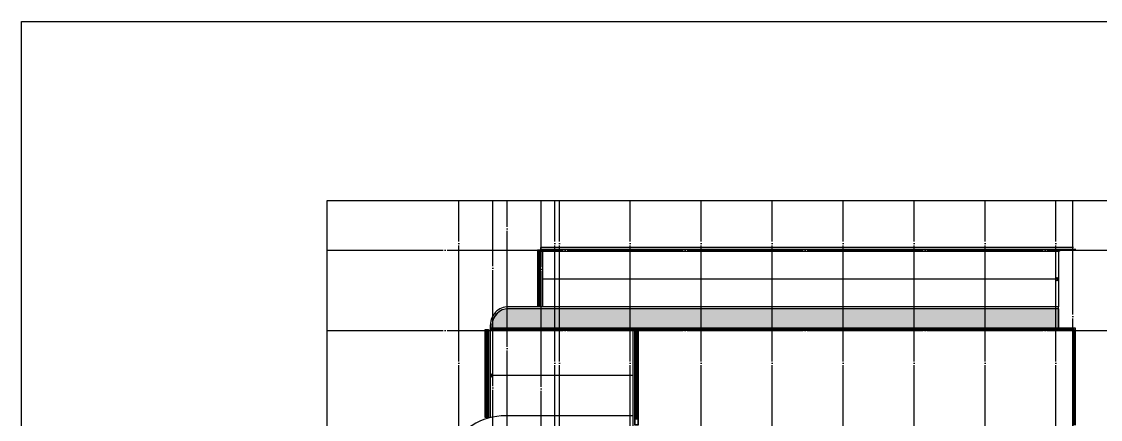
# Model space of a CAD drawing. Header units: millimetres. Extents: x -47382 to 204618, y -51045 to 127155.
# Drawn here: x -47382 to 119890, y 65382 to 127155 of the extents above; entities that cross this region are included whole.
import ezdxf

# ---------------------------------------------------------------- set-up
doc = ezdxf.new("R2010")
doc.units = ezdxf.units.MM
doc.header["$LTSCALE"] = 300
doc.header["$MEASUREMENT"] = 0
doc.linetypes.add('CEN', pattern=[62, 60, -1, 0, -1])
doc.layers.get('0').update_dxf_attribs({"linetype": 'CONTINUOUS'})
for name, color, linetype in [('A-FLOR-PFIX', 6, 'CONTINUOUS'), ('A-FLOR-STRA-ETC', 7, 'CONTINUOUS'), ('A-FLOR-STRA-MAIN', 4, 'CONTINUOUS'), ('A-FLOR-SUB-ELE', 7, 'CONTINUOUS'), ('A-SITE-CIRC', 95, 'CONTINUOUS'), ('A-ST-AXIS-CEN', 252, 'CEN'), ('A-조적해치', 8, 'CONTINUOUS'), ('FIN', 5, 'CONTINUOUS'), ('WID', 4, 'CONTINUOUS'), ('사업부지', 7, 'CONTINUOUS')]:
    doc.layers.add(name, color=color, linetype=linetype)
doc.layers.add('Defpoint', color=161, linetype='CONTINUOUS', plot=False)

# ---------------------------------------------------------------- blocks, each defined once
blk = doc.blocks.new('XR-평면도$0$8F-PLAN$0$arrow2')
at = {"color": 8}
blk.add_lwpolyline([(0, 0.87), (0.74, 0), (0, -0.87), (0.15, -1), (1, 0), (0.15, 1)], close=True, dxfattribs=at)
for points in [[(0, 0.87), (0.15, 1), (0.74, 0), (1, 0)], [(0.74, 0), (1, 0), (0, -0.87), (0.15, -1)]]:
    blk.add_solid(points, dxfattribs=at)
blk = doc.blocks.new('ACT 지상1층구조평면도')
at = {"layer": 'Defpoint'}
for points in [[(0, 178200), (252000, 178200), (252000, 0), (0, 0)], [(189382, 51045), (47382, 51045), (47382, 150416), (189382, 150416)]]:
    blk.add_lwpolyline(points, close=True, dxfattribs=at)

msp = doc.modelspace()

# ---------------------------------------------------------------- hatches: boundary and pattern name
at = {"layer": '사업부지', "linetype": 'Continuous', "ltscale": 10}
h = msp.add_hatch(dxfattribs=at)
h.set_pattern_fill('AR-HBONE', color=8, scale=100, angle=14.62513, style=0)
h.set_pattern_definition([(59.62512505, (-197497797, -418568668.64), (-142.83199963, 547.356392), [1200, -400]), (149.62512505, (-197497594.75, -418568323.54), (-142.83199963, 547.356392), [1200, -400])])
edge = h.paths.add_edge_path()
edge.add_line((25600, 79571), (113400, 79571))
edge.add_line((113400, 79571), (113400, 82571))
edge.add_line((113400, 82571), (28100, 82571))
edge.add_arc((28100, 80071), 2500, 90, 179.99981)
edge.add_line((25600, 80071), (25600, 79571))

# ---------------------------------------------------------------- linework, layer by layer
at = {"layer": 'A-FLOR-PFIX'}
for p, q in [((47700, 79171), (25300, 79171)), ((115600, 79171), (48200, 79171)), ((115600, 79171), (115600, 64271))]:
    msp.add_line(p, q, dxfattribs=at)
for points in [[(33100, 82972), (33100, 91671), (32600, 91671), (32600, 82972)], [(33050, 83022), (33050, 91621), (32650, 91621), (32650, 83022)], [(33020, 91537), (33020, 91587), (32680, 91587), (32680, 91537)], [(33020, 91437), (33020, 91487), (32680, 91487), (32680, 91437)], [(33020, 91337), (33020, 91387), (32680, 91387), (32680, 91337)], [(33020, 91237), (33020, 91287), (32680, 91287), (32680, 91237)], [(33020, 91137), (33020, 91187), (32680, 91187), (32680, 91137)], [(33020, 91037), (33020, 91087), (32680, 91087), (32680, 91037)], [(33020, 90937), (33020, 90987), (32680, 90987), (32680, 90937)], [(33020, 90837), (33020, 90887), (32680, 90887), (32680, 90837)], [(33020, 90737), (33020, 90787), (32680, 90787), (32680, 90737)], [(33020, 90637), (33020, 90687), (32680, 90687), (32680, 90637)], [(33020, 90537), (33020, 90587), (32680, 90587), (32680, 90537)], [(33020, 90437), (33020, 90487), (32680, 90487), (32680, 90437)], [(33020, 90337), (33020, 90387), (32680, 90387), (32680, 90337)], [(33020, 90237), (33020, 90287), (32680, 90287), (32680, 90237)], [(33020, 90137), (33020, 90187), (32680, 90187), (32680, 90137)], [(33020, 90037), (33020, 90087), (32680, 90087), (32680, 90037)], [(33020, 89937), (33020, 89987), (32680, 89987), (32680, 89937)], [(33020, 89837), (33020, 89887), (32680, 89887), (32680, 89837)], [(33020, 89737), (33020, 89787), (32680, 89787), (32680, 89737)], [(33020, 89637), (33020, 89687), (32680, 89687), (32680, 89637)], [(33020, 89537), (33020, 89587), (32680, 89587), (32680, 89537)], [(33020, 89437), (33020, 89487), (32680, 89487), (32680, 89437)], [(33020, 89337), (33020, 89387), (32680, 89387), (32680, 89337)], [(33020, 89237), (33020, 89287), (32680, 89287), (32680, 89237)], [(33020, 89137), (33020, 89187), (32680, 89187), (32680, 89137)], [(33020, 89037), (33020, 89087), (32680, 89087), (32680, 89037)], [(33020, 88937), (33020, 88987), (32680, 88987), (32680, 88937)], [(33020, 88837), (33020, 88887), (32680, 88887), (32680, 88837)], [(33020, 88737), (33020, 88787), (32680, 88787), (32680, 88737)], [(33020, 88637), (33020, 88687), (32680, 88687), (32680, 88637)], [(33020, 88537), (33020, 88587), (32680, 88587), (32680, 88537)], [(33020, 88437), (33020, 88487), (32680, 88487), (32680, 88437)], [(33020, 88337), (33020, 88387), (32680, 88387), (32680, 88337)], [(33020, 88237), (33020, 88287), (32680, 88287), (32680, 88237)], [(33020, 88137), (33020, 88187), (32680, 88187), (32680, 88137)], [(33020, 88037), (33020, 88087), (32680, 88087), (32680, 88037)], [(33020, 87937), (33020, 87987), (32680, 87987), (32680, 87937)], [(33020, 87837), (33020, 87887), (32680, 87887), (32680, 87837)], [(33020, 87737), (33020, 87787), (32680, 87787), (32680, 87737)], [(33020, 87637), (33020, 87687), (32680, 87687), (32680, 87637)], [(33020, 87537), (33020, 87587), (32680, 87587), (32680, 87537)], [(33020, 87437), (33020, 87487), (32680, 87487), (32680, 87437)], [(33020, 87337), (33020, 87387), (32680, 87387), (32680, 87337)], [(33020, 87237), (33020, 87287), (32680, 87287), (32680, 87237)], [(33020, 87137), (33020, 87187), (32680, 87187), (32680, 87137)], [(33020, 87037), (33020, 87087), (32680, 87087), (32680, 87037)], [(33020, 86937), (33020, 86987), (32680, 86987), (32680, 86937)], [(33020, 86837), (33020, 86887), (32680, 86887), (32680, 86837)], [(33020, 86737), (33020, 86787), (32680, 86787), (32680, 86737)], [(33020, 86637), (33020, 86687), (32680, 86687), (32680, 86637)], [(33020, 86537), (33020, 86587), (32680, 86587), (32680, 86537)], [(33020, 86437), (33020, 86487), (32680, 86487), (32680, 86437)], [(33020, 86337), (33020, 86387), (32680, 86387), (32680, 86337)], [(33020, 86237), (33020, 86287), (32680, 86287), (32680, 86237)], [(33020, 86137), (33020, 86187), (32680, 86187), (32680, 86137)], [(33020, 86037), (33020, 86087), (32680, 86087), (32680, 86037)], [(33020, 85937), (33020, 85987), (32680, 85987), (32680, 85937)], [(33020, 85837), (33020, 85887), (32680, 85887), (32680, 85837)], [(33020, 85737), (33020, 85787), (32680, 85787), (32680, 85737)], [(33020, 85637), (33020, 85687), (32680, 85687), (32680, 85637)], [(33020, 85537), (33020, 85587), (32680, 85587), (32680, 85537)], [(33020, 85437), (33020, 85487), (32680, 85487), (32680, 85437)], [(33020, 85337), (33020, 85387), (32680, 85387), (32680, 85337)], [(33020, 85237), (33020, 85287), (32680, 85287), (32680, 85237)], [(33020, 85137), (33020, 85187), (32680, 85187), (32680, 85137)], [(33020, 85037), (33020, 85087), (32680, 85087), (32680, 85037)], [(33020, 84937), (33020, 84987), (32680, 84987), (32680, 84937)], [(33020, 84837), (33020, 84887), (32680, 84887), (32680, 84837)], [(33020, 84737), (33020, 84787), (32680, 84787), (32680, 84737)], [(33020, 84637), (33020, 84687), (32680, 84687), (32680, 84637)], [(33020, 84537), (33020, 84587), (32680, 84587), (32680, 84537)], [(33020, 84437), (33020, 84487), (32680, 84487), (32680, 84437)], [(33020, 84337), (33020, 84387), (32680, 84387), (32680, 84337)], [(33020, 84237), (33020, 84287), (32680, 84287), (32680, 84237)], [(33020, 84137), (33020, 84187), (32680, 84187), (32680, 84137)], [(33020, 84037), (33020, 84087), (32680, 84087), (32680, 84037)], [(33020, 83937), (33020, 83987), (32680, 83987), (32680, 83937)], [(33020, 83837), (33020, 83887), (32680, 83887), (32680, 83837)], [(33020, 83737), (33020, 83787), (32680, 83787), (32680, 83737)], [(33020, 83637), (33020, 83687), (32680, 83687), (32680, 83637)], [(33020, 83537), (33020, 83587), (32680, 83587), (32680, 83537)], [(33020, 83437), (33020, 83487), (32680, 83487), (32680, 83437)], [(33020, 83337), (33020, 83387), (32680, 83387), (32680, 83337)], [(33020, 83237), (33020, 83287), (32680, 83287), (32680, 83237)], [(33020, 83137), (33020, 83187), (32680, 83187), (32680, 83137)], [(33020, 83037), (33020, 83087), (32680, 83087), (32680, 83037)], [(25000, 79371), (25000, 65671), (24500, 65671), (24500, 79371)], [(24950, 79321), (24950, 65721), (24550, 65721), (24550, 79321)], [(24920, 79257), (24920, 79207), (24580, 79207), (24580, 79257)], [(24920, 79157), (24920, 79107), (24580, 79107), (24580, 79157)], [(24920, 79057), (24920, 79007), (24580, 79007), (24580, 79057)], [(24920, 78957), (24920, 78907), (24580, 78907), (24580, 78957)], [(24920, 78857), (24920, 78807), (24580, 78807), (24580, 78857)], [(24920, 78757), (24920, 78707), (24580, 78707), (24580, 78757)], [(24920, 78657), (24920, 78607), (24580, 78607), (24580, 78657)], [(48200, 79171), (48200, 64471), (47700, 64471), (47700, 79171)], [(48150, 79121), (48150, 64521), (47750, 64521), (47750, 79121)], [(48120, 79057), (48120, 79007), (47780, 79007), (47780, 79057)], [(48120, 78957), (48120, 78907), (47780, 78907), (47780, 78957)], [(48120, 78857), (48120, 78807), (47780, 78807), (47780, 78857)], [(48120, 78757), (48120, 78707), (47780, 78707), (47780, 78757)], [(48120, 78657), (48120, 78607), (47780, 78607), (47780, 78657)], [(24920, 78557), (24920, 78507), (24580, 78507), (24580, 78557)], [(24920, 78457), (24920, 78407), (24580, 78407), (24580, 78457)], [(24920, 78357), (24920, 78307), (24580, 78307), (24580, 78357)], [(24920, 78257), (24920, 78207), (24580, 78207), (24580, 78257)], [(24920, 78157), (24920, 78107), (24580, 78107), (24580, 78157)], [(24920, 78057), (24920, 78007), (24580, 78007), (24580, 78057)], [(24920, 77957), (24920, 77907), (24580, 77907), (24580, 77957)], [(24920, 77857), (24920, 77807), (24580, 77807), (24580, 77857)], [(24920, 77757), (24920, 77707), (24580, 77707), (24580, 77757)], [(24920, 77657), (24920, 77607), (24580, 77607), (24580, 77657)], [(24920, 77557), (24920, 77507), (24580, 77507), (24580, 77557)], [(24920, 77457), (24920, 77407), (24580, 77407), (24580, 77457)], [(24920, 77357), (24920, 77307), (24580, 77307), (24580, 77357)], [(24920, 77257), (24920, 77207), (24580, 77207), (24580, 77257)], [(24920, 77157), (24920, 77107), (24580, 77107), (24580, 77157)], [(24920, 77057), (24920, 77007), (24580, 77007), (24580, 77057)], [(24920, 76957), (24920, 76907), (24580, 76907), (24580, 76957)], [(48120, 78557), (48120, 78507), (47780, 78507), (47780, 78557)], [(48120, 78457), (48120, 78407), (47780, 78407), (47780, 78457)], [(48120, 78357), (48120, 78307), (47780, 78307), (47780, 78357)], [(48120, 78257), (48120, 78207), (47780, 78207), (47780, 78257)], [(48120, 78157), (48120, 78107), (47780, 78107), (47780, 78157)], [(48120, 78057), (48120, 78007), (47780, 78007), (47780, 78057)], [(48120, 77957), (48120, 77907), (47780, 77907), (47780, 77957)], [(48120, 77857), (48120, 77807), (47780, 77807), (47780, 77857)], [(48120, 77757), (48120, 77707), (47780, 77707), (47780, 77757)], [(48120, 77657), (48120, 77607), (47780, 77607), (47780, 77657)], [(48120, 77557), (48120, 77507), (47780, 77507), (47780, 77557)], [(48120, 77457), (48120, 77407), (47780, 77407), (47780, 77457)], [(48120, 77357), (48120, 77307), (47780, 77307), (47780, 77357)], [(48120, 77257), (48120, 77207), (47780, 77207), (47780, 77257)], [(48120, 77157), (48120, 77107), (47780, 77107), (47780, 77157)], [(48120, 77057), (48120, 77007), (47780, 77007), (47780, 77057)], [(48120, 76957), (48120, 76907), (47780, 76907), (47780, 76957)], [(24920, 76857), (24920, 76807), (24580, 76807), (24580, 76857)], [(24920, 76757), (24920, 76707), (24580, 76707), (24580, 76757)], [(24920, 76657), (24920, 76607), (24580, 76607), (24580, 76657)], [(24920, 76557), (24920, 76507), (24580, 76507), (24580, 76557)], [(24920, 76457), (24920, 76407), (24580, 76407), (24580, 76457)], [(24920, 76357), (24920, 76307), (24580, 76307), (24580, 76357)], [(24920, 76257), (24920, 76207), (24580, 76207), (24580, 76257)], [(24920, 76157), (24920, 76107), (24580, 76107), (24580, 76157)], [(24920, 76057), (24920, 76007), (24580, 76007), (24580, 76057)], [(24920, 75957), (24920, 75907), (24580, 75907), (24580, 75957)], [(24920, 75857), (24920, 75807), (24580, 75807), (24580, 75857)], [(24920, 75757), (24920, 75707), (24580, 75707), (24580, 75757)], [(24920, 75657), (24920, 75607), (24580, 75607), (24580, 75657)], [(24920, 75557), (24920, 75507), (24580, 75507), (24580, 75557)], [(24920, 75457), (24920, 75407), (24580, 75407), (24580, 75457)], [(24920, 75357), (24920, 75307), (24580, 75307), (24580, 75357)], [(48120, 76857), (48120, 76807), (47780, 76807), (47780, 76857)], [(48120, 76757), (48120, 76707), (47780, 76707), (47780, 76757)], [(48120, 76657), (48120, 76607), (47780, 76607), (47780, 76657)], [(48120, 76557), (48120, 76507), (47780, 76507), (47780, 76557)], [(48120, 76457), (48120, 76407), (47780, 76407), (47780, 76457)], [(48120, 76357), (48120, 76307), (47780, 76307), (47780, 76357)], [(48120, 76257), (48120, 76207), (47780, 76207), (47780, 76257)], [(48120, 76157), (48120, 76107), (47780, 76107), (47780, 76157)], [(48120, 76057), (48120, 76007), (47780, 76007), (47780, 76057)], [(48120, 75957), (48120, 75907), (47780, 75907), (47780, 75957)], [(48120, 75857), (48120, 75807), (47780, 75807), (47780, 75857)], [(48120, 75757), (48120, 75707), (47780, 75707), (47780, 75757)], [(48120, 75657), (48120, 75607), (47780, 75607), (47780, 75657)], [(48120, 75557), (48120, 75507), (47780, 75507), (47780, 75557)], [(48120, 75457), (48120, 75407), (47780, 75407), (47780, 75457)], [(48120, 75357), (48120, 75307), (47780, 75307), (47780, 75357)], [(24920, 75257), (24920, 75207), (24580, 75207), (24580, 75257)], [(24920, 75157), (24920, 75107), (24580, 75107), (24580, 75157)], [(24920, 75057), (24920, 75007), (24580, 75007), (24580, 75057)], [(24920, 74957), (24920, 74907), (24580, 74907), (24580, 74957)], [(24920, 74857), (24920, 74807), (24580, 74807), (24580, 74857)], [(24920, 74757), (24920, 74707), (24580, 74707), (24580, 74757)], [(24920, 74657), (24920, 74607), (24580, 74607), (24580, 74657)], [(24920, 74557), (24920, 74507), (24580, 74507), (24580, 74557)], [(24920, 74457), (24920, 74407), (24580, 74407), (24580, 74457)], [(24920, 74357), (24920, 74307), (24580, 74307), (24580, 74357)], [(24920, 74257), (24920, 74207), (24580, 74207), (24580, 74257)], [(24920, 74157), (24920, 74107), (24580, 74107), (24580, 74157)], [(24920, 74057), (24920, 74007), (24580, 74007), (24580, 74057)], [(24920, 73957), (24920, 73907), (24580, 73907), (24580, 73957)], [(24920, 73857), (24920, 73807), (24580, 73807), (24580, 73857)], [(24920, 73757), (24920, 73707), (24580, 73707), (24580, 73757)], [(24920, 73657), (24920, 73607), (24580, 73607), (24580, 73657)], [(48120, 75257), (48120, 75207), (47780, 75207), (47780, 75257)], [(48120, 75157), (48120, 75107), (47780, 75107), (47780, 75157)], [(48120, 75057), (48120, 75007), (47780, 75007), (47780, 75057)], [(48120, 74957), (48120, 74907), (47780, 74907), (47780, 74957)], [(48120, 74857), (48120, 74807), (47780, 74807), (47780, 74857)], [(48120, 74757), (48120, 74707), (47780, 74707), (47780, 74757)], [(48120, 74657), (48120, 74607), (47780, 74607), (47780, 74657)], [(48120, 74557), (48120, 74507), (47780, 74507), (47780, 74557)], [(48120, 74457), (48120, 74407), (47780, 74407), (47780, 74457)], [(48120, 74357), (48120, 74307), (47780, 74307), (47780, 74357)], [(48120, 74257), (48120, 74207), (47780, 74207), (47780, 74257)], [(48120, 74157), (48120, 74107), (47780, 74107), (47780, 74157)], [(48120, 74057), (48120, 74007), (47780, 74007), (47780, 74057)], [(48120, 73957), (48120, 73907), (47780, 73907), (47780, 73957)], [(48120, 73857), (48120, 73807), (47780, 73807), (47780, 73857)], [(48120, 73757), (48120, 73707), (47780, 73707), (47780, 73757)], [(48120, 73657), (48120, 73607), (47780, 73607), (47780, 73657)], [(24920, 73557), (24920, 73507), (24580, 73507), (24580, 73557)], [(24920, 73457), (24920, 73407), (24580, 73407), (24580, 73457)], [(24920, 73357), (24920, 73307), (24580, 73307), (24580, 73357)], [(24920, 73257), (24920, 73207), (24580, 73207), (24580, 73257)], [(24920, 73157), (24920, 73107), (24580, 73107), (24580, 73157)], [(24920, 73057), (24920, 73007), (24580, 73007), (24580, 73057)], [(24920, 72957), (24920, 72907), (24580, 72907), (24580, 72957)], [(24920, 72857), (24920, 72807), (24580, 72807), (24580, 72857)], [(24920, 72757), (24920, 72707), (24580, 72707), (24580, 72757)], [(24920, 72657), (24920, 72607), (24580, 72607), (24580, 72657)], [(24920, 72557), (24920, 72507), (24580, 72507), (24580, 72557)], [(24920, 72457), (24920, 72407), (24580, 72407), (24580, 72457)], [(24920, 72357), (24920, 72307), (24580, 72307), (24580, 72357)], [(24920, 72257), (24920, 72207), (24580, 72207), (24580, 72257)], [(24920, 72157), (24920, 72107), (24580, 72107), (24580, 72157)], [(24920, 72057), (24920, 72007), (24580, 72007), (24580, 72057)], [(24920, 71957), (24920, 71907), (24580, 71907), (24580, 71957)], [(48120, 73557), (48120, 73507), (47780, 73507), (47780, 73557)], [(48120, 73457), (48120, 73407), (47780, 73407), (47780, 73457)], [(48120, 73357), (48120, 73307), (47780, 73307), (47780, 73357)], [(48120, 73257), (48120, 73207), (47780, 73207), (47780, 73257)], [(48120, 73157), (48120, 73107), (47780, 73107), (47780, 73157)], [(48120, 73057), (48120, 73007), (47780, 73007), (47780, 73057)], [(48120, 72957), (48120, 72907), (47780, 72907), (47780, 72957)], [(48120, 72857), (48120, 72807), (47780, 72807), (47780, 72857)], [(48120, 72757), (48120, 72707), (47780, 72707), (47780, 72757)], [(48120, 72657), (48120, 72607), (47780, 72607), (47780, 72657)], [(48120, 72557), (48120, 72507), (47780, 72507), (47780, 72557)], [(48120, 72457), (48120, 72407), (47780, 72407), (47780, 72457)], [(48120, 72357), (48120, 72307), (47780, 72307), (47780, 72357)], [(48120, 72257), (48120, 72207), (47780, 72207), (47780, 72257)], [(48120, 72157), (48120, 72107), (47780, 72107), (47780, 72157)], [(48120, 72057), (48120, 72007), (47780, 72007), (47780, 72057)], [(48120, 71957), (48120, 71907), (47780, 71907), (47780, 71957)], [(24920, 71857), (24920, 71807), (24580, 71807), (24580, 71857)], [(24920, 71757), (24920, 71707), (24580, 71707), (24580, 71757)], [(24920, 71657), (24920, 71607), (24580, 71607), (24580, 71657)], [(24920, 71557), (24920, 71507), (24580, 71507), (24580, 71557)], [(24920, 71457), (24920, 71407), (24580, 71407), (24580, 71457)], [(24920, 71357), (24920, 71307), (24580, 71307), (24580, 71357)], [(24920, 71257), (24920, 71207), (24580, 71207), (24580, 71257)], [(24920, 71157), (24920, 71107), (24580, 71107), (24580, 71157)], [(24920, 71057), (24920, 71007), (24580, 71007), (24580, 71057)], [(24920, 70957), (24920, 70907), (24580, 70907), (24580, 70957)], [(24920, 70857), (24920, 70807), (24580, 70807), (24580, 70857)], [(24920, 70757), (24920, 70707), (24580, 70707), (24580, 70757)], [(24920, 70657), (24920, 70607), (24580, 70607), (24580, 70657)], [(24920, 70557), (24920, 70507), (24580, 70507), (24580, 70557)], [(24920, 70457), (24920, 70407), (24580, 70407), (24580, 70457)], [(24920, 70357), (24920, 70307), (24580, 70307), (24580, 70357)], [(24920, 70257), (24920, 70207), (24580, 70207), (24580, 70257)], [(48120, 71857), (48120, 71807), (47780, 71807), (47780, 71857)], [(48120, 71757), (48120, 71707), (47780, 71707), (47780, 71757)], [(48120, 71657), (48120, 71607), (47780, 71607), (47780, 71657)], [(48120, 71557), (48120, 71507), (47780, 71507), (47780, 71557)], [(48120, 71457), (48120, 71407), (47780, 71407), (47780, 71457)], [(48120, 71357), (48120, 71307), (47780, 71307), (47780, 71357)], [(48120, 71257), (48120, 71207), (47780, 71207), (47780, 71257)], [(48120, 71157), (48120, 71107), (47780, 71107), (47780, 71157)], [(48120, 71057), (48120, 71007), (47780, 71007), (47780, 71057)], [(48120, 70957), (48120, 70907), (47780, 70907), (47780, 70957)], [(48120, 70857), (48120, 70807), (47780, 70807), (47780, 70857)], [(48120, 70757), (48120, 70707), (47780, 70707), (47780, 70757)], [(48120, 70657), (48120, 70607), (47780, 70607), (47780, 70657)], [(48120, 70557), (48120, 70507), (47780, 70507), (47780, 70557)], [(48120, 70457), (48120, 70407), (47780, 70407), (47780, 70457)], [(48120, 70357), (48120, 70307), (47780, 70307), (47780, 70357)], [(48120, 70257), (48120, 70207), (47780, 70207), (47780, 70257)], [(24920, 70157), (24920, 70107), (24580, 70107), (24580, 70157)], [(24920, 70057), (24920, 70007), (24580, 70007), (24580, 70057)], [(24920, 69957), (24920, 69907), (24580, 69907), (24580, 69957)], [(24920, 69857), (24920, 69807), (24580, 69807), (24580, 69857)], [(24920, 69757), (24920, 69707), (24580, 69707), (24580, 69757)], [(24920, 69657), (24920, 69607), (24580, 69607), (24580, 69657)], [(24920, 69557), (24920, 69507), (24580, 69507), (24580, 69557)], [(24920, 69457), (24920, 69407), (24580, 69407), (24580, 69457)], [(24920, 69357), (24920, 69307), (24580, 69307), (24580, 69357)], [(24920, 69257), (24920, 69207), (24580, 69207), (24580, 69257)], [(24920, 69157), (24920, 69107), (24580, 69107), (24580, 69157)], [(24920, 69057), (24920, 69007), (24580, 69007), (24580, 69057)], [(24920, 68957), (24920, 68907), (24580, 68907), (24580, 68957)], [(24920, 68857), (24920, 68807), (24580, 68807), (24580, 68857)], [(24920, 68757), (24920, 68707), (24580, 68707), (24580, 68757)], [(24920, 68657), (24920, 68607), (24580, 68607), (24580, 68657)], [(48120, 70157), (48120, 70107), (47780, 70107), (47780, 70157)], [(48120, 70057), (48120, 70007), (47780, 70007), (47780, 70057)], [(48120, 69957), (48120, 69907), (47780, 69907), (47780, 69957)], [(48120, 69857), (48120, 69807), (47780, 69807), (47780, 69857)], [(48120, 69757), (48120, 69707), (47780, 69707), (47780, 69757)], [(48120, 69657), (48120, 69607), (47780, 69607), (47780, 69657)], [(48120, 69557), (48120, 69507), (47780, 69507), (47780, 69557)], [(48120, 69457), (48120, 69407), (47780, 69407), (47780, 69457)], [(48120, 69357), (48120, 69307), (47780, 69307), (47780, 69357)], [(48120, 69257), (48120, 69207), (47780, 69207), (47780, 69257)], [(48120, 69157), (48120, 69107), (47780, 69107), (47780, 69157)], [(48120, 69057), (48120, 69007), (47780, 69007), (47780, 69057)], [(48120, 68957), (48120, 68907), (47780, 68907), (47780, 68957)], [(48120, 68857), (48120, 68807), (47780, 68807), (47780, 68857)], [(48120, 68757), (48120, 68707), (47780, 68707), (47780, 68757)], [(48120, 68657), (48120, 68607), (47780, 68607), (47780, 68657)], [(24920, 68557), (24920, 68507), (24580, 68507), (24580, 68557)], [(24920, 68457), (24920, 68407), (24580, 68407), (24580, 68457)], [(24920, 68357), (24920, 68307), (24580, 68307), (24580, 68357)], [(24920, 68257), (24920, 68207), (24580, 68207), (24580, 68257)], [(24920, 68157), (24920, 68107), (24580, 68107), (24580, 68157)], [(24920, 68057), (24920, 68007), (24580, 68007), (24580, 68057)], [(24920, 67957), (24920, 67907), (24580, 67907), (24580, 67957)], [(24920, 67857), (24920, 67807), (24580, 67807), (24580, 67857)], [(24920, 67757), (24920, 67707), (24580, 67707), (24580, 67757)], [(24920, 67657), (24920, 67607), (24580, 67607), (24580, 67657)], [(24920, 67557), (24920, 67507), (24580, 67507), (24580, 67557)], [(24920, 67457), (24920, 67407), (24580, 67407), (24580, 67457)], [(24920, 67357), (24920, 67307), (24580, 67307), (24580, 67357)], [(24920, 67257), (24920, 67207), (24580, 67207), (24580, 67257)], [(24920, 67157), (24920, 67107), (24580, 67107), (24580, 67157)], [(24920, 67057), (24920, 67007), (24580, 67007), (24580, 67057)], [(24920, 66957), (24920, 66907), (24580, 66907), (24580, 66957)], [(48120, 68557), (48120, 68507), (47780, 68507), (47780, 68557)], [(48120, 68457), (48120, 68407), (47780, 68407), (47780, 68457)], [(48120, 68357), (48120, 68307), (47780, 68307), (47780, 68357)], [(48120, 68257), (48120, 68207), (47780, 68207), (47780, 68257)], [(48120, 68157), (48120, 68107), (47780, 68107), (47780, 68157)], [(48120, 68057), (48120, 68007), (47780, 68007), (47780, 68057)], [(48120, 67957), (48120, 67907), (47780, 67907), (47780, 67957)], [(48120, 67857), (48120, 67807), (47780, 67807), (47780, 67857)], [(48120, 67757), (48120, 67707), (47780, 67707), (47780, 67757)], [(48120, 67657), (48120, 67607), (47780, 67607), (47780, 67657)], [(48120, 67557), (48120, 67507), (47780, 67507), (47780, 67557)], [(48120, 67457), (48120, 67407), (47780, 67407), (47780, 67457)], [(48120, 67357), (48120, 67307), (47780, 67307), (47780, 67357)], [(48120, 67257), (48120, 67207), (47780, 67207), (47780, 67257)], [(48120, 67157), (48120, 67107), (47780, 67107), (47780, 67157)], [(48120, 67057), (48120, 67007), (47780, 67007), (47780, 67057)], [(48120, 66957), (48120, 66907), (47780, 66907), (47780, 66957)], [(24920, 66857), (24920, 66807), (24580, 66807), (24580, 66857)], [(24920, 66757), (24920, 66707), (24580, 66707), (24580, 66757)], [(24920, 66657), (24920, 66607), (24580, 66607), (24580, 66657)], [(24920, 66557), (24920, 66507), (24580, 66507), (24580, 66557)], [(24920, 66457), (24920, 66407), (24580, 66407), (24580, 66457)], [(24920, 66357), (24920, 66307), (24580, 66307), (24580, 66357)], [(24920, 66257), (24920, 66207), (24580, 66207), (24580, 66257)], [(24920, 66157), (24920, 66107), (24580, 66107), (24580, 66157)], [(24920, 66057), (24920, 66007), (24580, 66007), (24580, 66057)], [(24920, 65957), (24920, 65907), (24580, 65907), (24580, 65957)], [(24920, 65857), (24920, 65807), (24580, 65807), (24580, 65857)], [(48120, 66857), (48120, 66807), (47780, 66807), (47780, 66857)], [(48120, 66757), (48120, 66707), (47780, 66707), (47780, 66757)], [(48120, 66657), (48120, 66607), (47780, 66607), (47780, 66657)], [(48120, 66557), (48120, 66507), (47780, 66507), (47780, 66557)], [(48120, 66457), (48120, 66407), (47780, 66407), (47780, 66457)], [(48120, 66357), (48120, 66307), (47780, 66307), (47780, 66357)], [(48120, 66257), (48120, 66207), (47780, 66207), (47780, 66257)], [(48120, 66157), (48120, 66107), (47780, 66107), (47780, 66157)], [(48120, 66057), (48120, 66007), (47780, 66007), (47780, 66057)], [(48120, 65957), (48120, 65907), (47780, 65907), (47780, 65957)], [(48120, 65857), (48120, 65807), (47780, 65807), (47780, 65857)], [(48120, 65757), (48120, 65707), (47780, 65707), (47780, 65757)], [(48120, 65657), (48120, 65607), (47780, 65607), (47780, 65657)], [(48120, 65557), (48120, 65507), (47780, 65507), (47780, 65557)], [(48120, 65457), (48120, 65407), (47780, 65407), (47780, 65457)]]:
    msp.add_lwpolyline(points, close=True, dxfattribs=at)
at = {"layer": 'A-FLOR-STRA-ETC'}
msp.add_line((47400, 72209), (25300, 72209), dxfattribs=at)
at = {"layer": 'A-FLOR-STRA-ETC', "const_width": 112}
for points in [[(33456, 87172, -1), (33344, 87172, -1)], [(47456, 72209, -1), (47344, 72209, -1)]]:
    msp.add_lwpolyline(points, format="xyb", close=True, dxfattribs=at)
at = {"layer": 'A-FLOR-STRA-MAIN'}
msp.add_line((47400, 72209), (27000, 72209), dxfattribs=at)
at = {"layer": 'A-FLOR-SUB-ELE'}
for p, q in [((116000, 79571), (25300, 79571)), ((25300, 79371), (25300, 79571)), ((25300, 79371), (25300, 79571)), ((115800, 79371), (25300, 79371)), ((115800, 64471), (115800, 79371)), ((116000, 64471), (116000, 79571))]:
    msp.add_line(p, q, dxfattribs=at)
at = {"layer": 'A-SITE-CIRC'}
for p, q in [((33100, 91771), (33100, 91771)), ((113700, 91771), (113700, 91771))]:
    msp.add_line(p, q, dxfattribs=at)
at = {"layer": 'A-ST-AXIS-CEN'}
for p, q in [((20400, 0), (20400, 99371)), ((27900, 20871), (27900, 99371)), ((35300, 0), (35300, 99371)), ((36000, 0), (36000, 99371)), ((47000, 0), (47000, 99371)), ((58000, 0), (58000, 99371)), ((69000, 0), (69000, 99371)), ((80000, 0), (80000, 99371)), ((91000, 0), (91000, 99371)), ((102000, 0), (102000, 99371)), ((113000, 0), (113000, 99371)), ((115600, 63071), (115600, 99371)), ((0, 91671), (142000, 91671)), ((0, 79171), (142000, 79171))]:
    msp.add_line(p, q, dxfattribs=at)
for points in [[(25700, 51971), (25700, 99371)], [(33200, 51836), (33200, 99371)]]:
    msp.add_lwpolyline(points, dxfattribs=at)
at = {"layer": 'A-조적해치'}
for p, q in [((113400, 91471), (33400, 91471)), ((113400, 82871), (28100, 82871)), ((113400, 82571), (28100, 82571)), ((113400, 82571), (113400, 82871)), ((113400, 82571), (113400, 79571)), ((25300, 79571), (25300, 80071)), ((25600, 79571), (25600, 80071))]:
    msp.add_line(p, q, dxfattribs=at)
msp.add_lwpolyline([(25600, 79571), (113400, 79571), (113400, 82571), (28100, 82571, 0.4142126), (25600, 80071)], format="xyb", close=True, dxfattribs=at)
for centre, radius, start, end in [((33400, 91771), 300, 180, 270), ((113400, 91771), 300, 270, 0), ((28100, 80071), 2800, 90, 180.00018), ((28100, 80071), 2500, 90, 180.00019)]:
    msp.add_arc(centre, radius, start, end, dxfattribs=at)
at = {"layer": 'Defpoint'}
for points in [[(-47382, 127155), (204618, 127155), (204618, -51045), (-47382, -51045)], [(142000, 0), (0, 0), (0, 99371), (142000, 99371)]]:
    msp.add_lwpolyline(points, close=True, dxfattribs=at)
at = {"layer": 'FIN'}
msp.add_line((47400, 65946), (27700, 65946), dxfattribs=at)
msp.add_arc((27700, 55946), 10000, 90, 153.25632, dxfattribs=at)
at = {"layer": 'WID'}
for p, q in [((116095, 91771), (33100, 91771)), ((33400, 91471), (33400, 82871)), ((113400, 91471), (113400, 82871)), ((113400, 87172), (33400, 87172)), ((25300, 79571), (115843, 79571)), ((25300, 65622), (25300, 79571)), ((47400, 79171), (47400, 64200))]:
    msp.add_line(p, q, dxfattribs=at)
msp.add_lwpolyline([(115727, 92071), (33100, 92071), (33100, 91771)], dxfattribs=at)

# ---------------------------------------------------------------- block references
msp.add_blockref('ACT 지상1층구조평면도', (-47382, -51045))
at = {"layer": 'A-FLOR-STRA-ETC', "xscale": 250.3722453899792, "yscale": 251.8381431363523, "zscale": 250.3722453899792}
for p, rotation in [((113150, 87172), 1.700951716334689e-05), ((25550, 72209), 180.0000170095171)]:
    msp.add_blockref('XR-평면도$0$8F-PLAN$0$arrow2', p, dxfattribs=dict(at, rotation=rotation))

doc.saveas('drawing.dxf')
